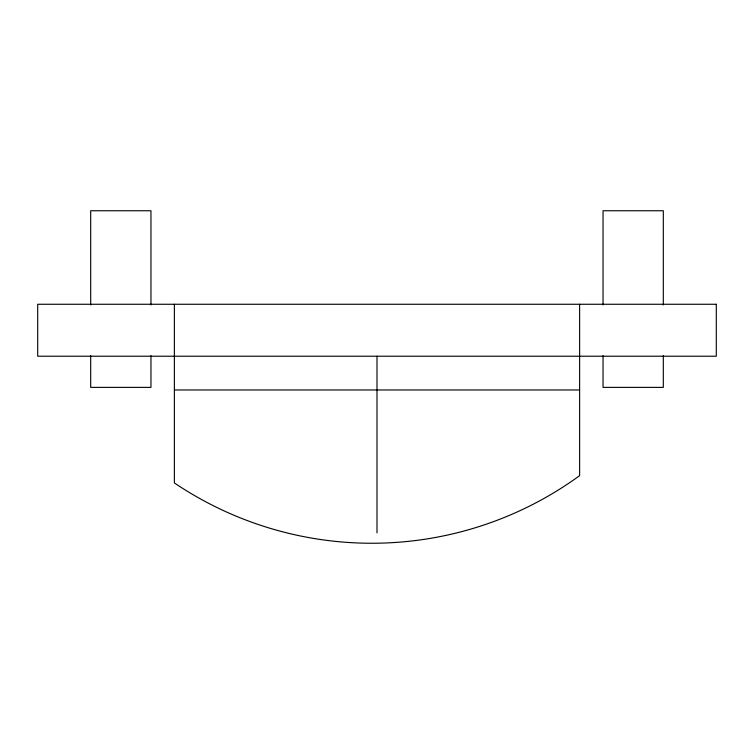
<?xml version="1.0" encoding="UTF-8"?>
<svg xmlns="http://www.w3.org/2000/svg" width="754" height="754" viewBox="0 0 754 754"><rect width="100%" height="100%" fill="white"/><g stroke="black" fill="none" stroke-linecap="round" stroke-linejoin="round"><path stroke-width="1.13" d="M174.381 389.969L579.619 389.969M663.313 304.955L663.313 210.752L603.04 210.752L603.04 304.955M663.313 355.596L663.313 387.386L603.04 387.386L603.04 355.596M579.619 304.267L579.619 475.661A353.277 353.277 0 0 1 174.381 482.937L174.381 304.267M377 356.218L377 532.861M150.96 304.955L150.96 210.752L90.687 210.752L90.687 304.955M150.96 355.596L150.96 387.386L90.687 387.386L90.687 355.596M716.3 304.267L37.7 304.267L37.7 356.218L716.3 356.218L716.3 304.267"/></g></svg>
